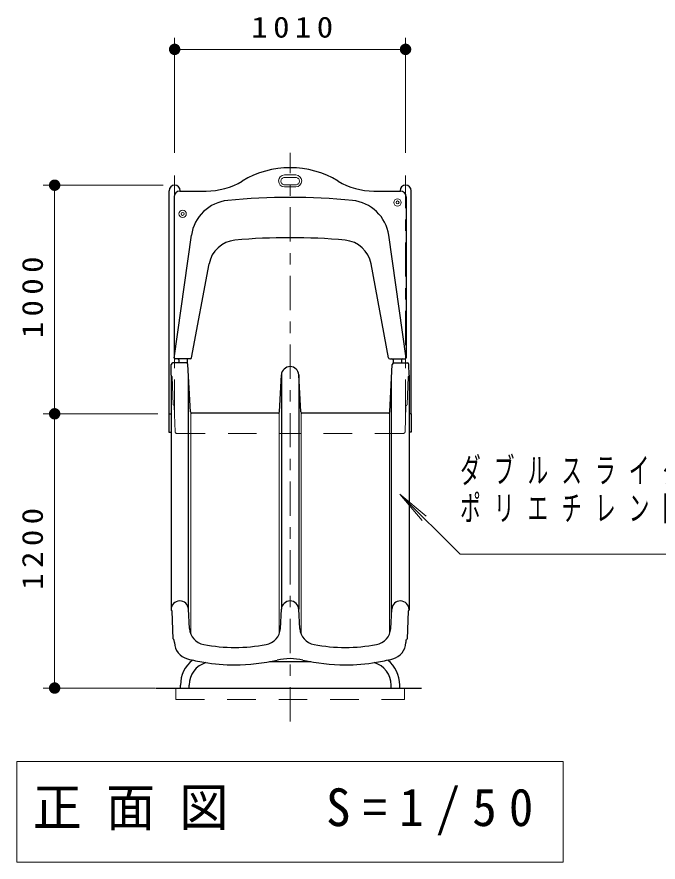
# Model space of a CAD drawing. Units: millimetres on the paper, scale 1:50. Extents: x -365 to 0, y 0 to 257.
# Drawn here: x -139.2 to -83.1, y 95.2 to 169.2 of the extents above; entities that cross this region are included whole.
import ezdxf

# ---------------------------------------------------------------- set-up
doc = ezdxf.new("R2010")
doc.units = ezdxf.units.MM
doc.linetypes.add('USER1', pattern=[4.5, 2.5, -2])
doc.linetypes.add('USER2', pattern=[6, 3, -1, 1, -1])
doc.layers.add('LY_1', color=7, linetype='Continuous', lineweight=13)
doc.styles.add('ＭＳ ゴシック', font='')
doc.styles.get('ＭＳ ゴシック').set_extended_font_data('MS Gothic')

# ---------------------------------------------------------------- blocks, each defined once
blk = doc.blocks.new('filled_dot')
at = {"color": 0, "linetype": 'Continuous', "lineweight": -2, "const_width": 1.25}
blk.add_lwpolyline([(-0.625, 0, 1), (0.625, 0, 1)], format="xyb", close=True, dxfattribs=at)

msp = doc.modelspace()

# ---------------------------------------------------------------- linework, layer by layer
at = {"layer": 'LY_1'}
for p, q in [((-125.411, 157.295), (-125.411, 167.34)), ((-125.411, 157.295), (-125.411, 167.34)), ((-105.211, 157.295), (-105.211, 167.34)), ((-105.211, 157.295), (-105.211, 167.34)), ((-125.411, 166.34), (-105.211, 166.34)), ((-125.411, 166.34), (-105.211, 166.34)), ((-114.816, 155.351), (-115.799, 155.351)), ((-126.411, 154.453), (-136.911, 154.453)), ((-126.411, 154.453), (-136.911, 154.453)), ((-135.911, 134.453), (-135.911, 154.453)), ((-135.911, 134.453), (-135.911, 154.453)), ((-114.816, 154.311), (-115.799, 154.311)), ((-126.911, 134.453), (-136.911, 134.453)), ((-126.897, 134.453), (-136.911, 134.453)), ((-126.897, 134.453), (-136.911, 134.453)), ((-135.911, 110.453), (-135.911, 134.453)), ((-123.993, 134.551), (-123.993, 115.155)), ((-116.282, 134.551), (-116.282, 115.155)), ((-114.341, 134.551), (-114.341, 115.155)), ((-106.63, 134.551), (-106.63, 115.155)), ((-105.7, 127.413), (-103.77, 125.116)), ((-105.7, 127.413), (-103.4, 125.486)), ((-100.436, 122.157), (-105.7, 127.413)), ((-100.436, 122.157), (-70.436, 122.157)), ((-127.116, 110.453), (-136.911, 110.453)), ((-139.211, 104.025), (-139.211, 95.225)), ((-91.411, 104.025), (-139.211, 104.025)), ((-91.411, 95.225), (-91.411, 104.025)), ((-139.211, 95.225), (-91.411, 95.225))]:
    msp.add_line(p, q, dxfattribs=at)
at = {"layer": 'LY_1', "linetype": 'USER2'}
for p, q in [((-115.311, 107.521), (-115.311, 157.295)), ((-125.411, 134.453), (-125.411, 155.295)), ((-105.211, 134.453), (-105.211, 155.295))]:
    msp.add_line(p, q, dxfattribs=at)
at = {"layer": 'LY_1', "lineweight": 25}
for p, q in [((-125.897, 134.453), (-125.897, 153.967)), ((-124.961, 153.943), (-122.65, 153.943)), ((-124.925, 153.927), (-124.925, 153.967)), ((-107.973, 153.943), (-105.661, 153.943)), ((-104.725, 134.453), (-104.725, 153.967)), ((-125.461, 153.443), (-125.461, 139.363)), ((-105.161, 153.443), (-105.161, 139.363)), ((-125.453, 139.323), (-123.943, 150.069)), ((-105.17, 139.323), (-106.68, 150.069)), ((-123.924, 139.345), (-122.399, 147.574)), ((-106.698, 139.345), (-108.224, 147.574)), ((-124.022, 139.263), (-125.361, 139.263)), ((-125.06, 139.164), (-125.057, 138.898)), ((-124.323, 139.164), (-124.327, 138.898)), ((-106.6, 139.263), (-105.261, 139.263)), ((-106.299, 139.164), (-106.295, 138.898)), ((-105.562, 139.164), (-105.566, 138.898)), ((-125.725, 137.818), (-125.709, 138.773)), ((-124.378, 138.898), (-125.582, 138.898)), ((-124.032, 134.636), (-124.251, 138.777)), ((-106.59, 134.636), (-106.372, 138.777)), ((-106.245, 138.898), (-105.041, 138.898)), ((-104.897, 137.818), (-104.914, 138.773)), ((-125.725, 137.818), (-125.725, 117.312)), ((-124.189, 117.099), (-124.189, 137.605)), ((-116.242, 134.636), (-116.072, 137.858)), ((-116.073, 137.831), (-116.073, 137.818)), ((-116.072, 137.858), (-116.072, 117.352)), ((-114.38, 134.636), (-114.55, 137.858)), ((-114.55, 137.858), (-114.55, 117.352)), ((-114.549, 137.831), (-114.549, 137.818)), ((-106.434, 117.099), (-106.434, 137.605)), ((-104.897, 137.818), (-104.897, 117.312)), ((-125.911, 134.453), (-125.911, 132.853)), ((-125.911, 134.453), (-125.725, 134.453)), ((-116.369, 134.516), (-123.905, 134.516)), ((-106.717, 134.516), (-114.253, 134.516)), ((-104.711, 134.453), (-104.897, 134.453)), ((-104.711, 134.453), (-104.711, 132.853)), ((-125.911, 132.853), (-125.725, 132.853)), ((-104.711, 132.853), (-104.897, 132.853)), ((-125.725, 117.325), (-125.725, 117.312)), ((-125.545, 114.772), (-125.629, 117.177)), ((-124.114, 115.675), (-124.202, 117.352)), ((-116.161, 115.675), (-116.072, 117.352)), ((-114.462, 115.675), (-114.55, 117.352)), ((-106.509, 115.675), (-106.42, 117.352)), ((-104.993, 117.177), (-105.077, 114.772)), ((-104.904, 117.275), (-104.957, 117.223)), ((-104.897, 117.325), (-104.897, 117.312)), ((-125.437, 114.432), (-125.444, 114.639)), ((-105.178, 114.639), (-105.186, 114.432)), ((-113.506, 112.76), (-117.116, 112.76)), ((-127.067, 110.453), (-103.805, 110.453)), ((-124.902, 110.453), (-124.902, 110.72)), ((-124.14, 110.453), (-124.14, 110.72)), ((-106.482, 110.453), (-106.482, 110.72)), ((-105.72, 110.453), (-105.72, 110.72))]:
    msp.add_line(p, q, dxfattribs=at)
at = {"layer": 'LY_1', "linetype": 'USER1', "lineweight": 25}
for p, q in [((-125.725, 137.831), (-125.725, 137.818)), ((-104.897, 137.831), (-104.897, 137.818))]:
    msp.add_line(p, q, dxfattribs=at)
at = {"layer": 'LY_1', "linetype": 'USER1'}
for p, q in [((-125.629, 137.684), (-125.545, 135.278)), ((-104.993, 137.684), (-105.077, 135.278)), ((-125.444, 135.145), (-125.364, 132.861)), ((-105.178, 135.145), (-105.258, 132.861)), ((-125.237, 132.738), (-115.311, 132.738)), ((-105.385, 132.738), (-115.311, 132.738)), ((-125.311, 110.453), (-125.311, 109.453)), ((-105.311, 110.453), (-105.311, 109.453)), ((-125.311, 109.453), (-105.311, 109.453))]:
    msp.add_line(p, q, dxfattribs=at)
at = {"layer": 'LY_1'}
msp.add_lwpolyline([(-114.816, 155.128), (-115.799, 155.128), (-115.858, 155.123), (-115.915, 155.107), (-115.968, 155.081), (-116.015, 155.045), (-116.054, 155.001), (-116.086, 154.951), (-116.107, 154.896), (-116.118, 154.838), (-116.118, 154.779), (-116.107, 154.721), (-116.086, 154.666), (-116.054, 154.616), (-116.015, 154.572), (-115.968, 154.537), (-115.915, 154.511), (-115.858, 154.494), (-115.799, 154.489), (-114.816, 154.489), (-114.758, 154.494), (-114.701, 154.511), (-114.648, 154.537), (-114.601, 154.572), (-114.561, 154.616), (-114.53, 154.666), (-114.509, 154.721), (-114.498, 154.779), (-114.498, 154.838), (-114.509, 154.896), (-114.53, 154.951), (-114.561, 155.001), (-114.601, 155.045), (-114.648, 155.081), (-114.701, 155.107), (-114.758, 155.123)], close=True, dxfattribs=at)
for centre, radius in [((-105.911, 152.943), 0.32), ((-105.911, 152.943), 0.13), ((-124.711, 151.943), 0.32), ((-124.711, 151.943), 0.13)]:
    msp.add_circle(centre, radius, dxfattribs=at)
at = {"layer": 'LY_1', "lineweight": 25}
for centre, radius, start, end in [((-115.311, 147.863), 8.12, 58.88315, 121.0697), ((-122.65, 160.043), 6.1, 270, 301.0697), ((-107.997, 159.954), 6.011, 238.7575, 270.23577), ((-125.411, 153.967), 0.486, 0, 180), ((-124.961, 153.443), 0.5, 90, 180), ((-105.211, 153.967), 0.486, 0, 180), ((-105.661, 153.443), 0.5, 0, 90), ((-120.417, 149.573), 3.56, 95.60051, 172), ((-115.311, 97.503), 55.88, 84.39949, 95.60051), ((-110.205, 149.573), 3.56, 8, 84.39949), ((-119.901, 147.111), 2.54, 95.28653, 169.5), ((-115.311, 97.503), 52.36, 90, 95.28653), ((-115.311, 97.503), 52.36, 84.71347, 90), ((-110.721, 147.111), 2.54, 10.5, 84.71347), ((-125.361, 139.363), 0.1, 180, 270), ((-125.16, 139.163), 0.1, 0.81428, 90), ((-124.223, 139.163), 0.1, 90, 179.18572), ((-124.022, 139.363), 0.1, 270, 349.5), ((-106.6, 139.363), 0.1, 190.5, 270), ((-106.399, 139.163), 0.1, 0.81428, 90), ((-105.462, 139.163), 0.1, 90, 179.18572), ((-105.261, 139.363), 0.1, 270, 0), ((-125.582, 138.771), 0.127, 90, 179), ((-124.378, 138.771), 0.127, 3.02029, 90), ((-115.311, 137.818), 0.762, 90, 176.97971), ((-115.311, 137.818), 0.762, 3.02029, 90), ((-106.245, 138.771), 0.127, 90, 176.97971), ((-105.041, 138.771), 0.127, 1, 90), ((-123.905, 134.643), 0.127, 183.02029, 270), ((-116.369, 134.643), 0.127, 270, 356.97971), ((-114.253, 134.643), 0.127, 183.02029, 270), ((-106.717, 134.643), 0.127, 270, 356.97971), ((-124.963, 117.312), 0.762, 3.02029, 179), ((-115.311, 117.312), 0.762, 90, 176.97971), ((-115.311, 117.312), 0.762, 1, 90), ((-105.659, 117.312), 0.762, 1, 176.97971), ((-125.629, 117.312), 0.0965, 180, 250.53716), ((-125.677, 117.176), 0.0478, 2, 70.53716), ((-104.946, 117.176), 0.0478, 109.46284, 178), ((-104.994, 117.312), 0.0965, 289.46284, 0), ((-122.592, 115.755), 1.524, 183.02029, 259.69049), ((-117.683, 115.755), 1.524, 280.30951, 356.97971), ((-112.94, 115.755), 1.524, 183.02029, 259.69049), ((-108.031, 115.755), 1.524, 280.30951, 356.97971), ((-125.449, 114.775), 0.0965, 181.99968, 252.67137), ((-125.492, 114.637), 0.0478, 2, 72.67137), ((-105.131, 114.637), 0.0478, 107.32863, 178), ((-105.174, 114.775), 0.0965, 287.32863, 358.00032), ((-123.914, 114.485), 1.524, 182, 255.65284), ((-120.137, 129.25), 15.24, 259.69049, 270), ((-120.137, 129.25), 15.24, 270, 280.30951), ((-110.485, 129.25), 15.24, 259.69049, 270), ((-110.485, 129.25), 15.24, 270, 280.30951), ((-106.709, 114.485), 1.524, 284.34716, 358), ((-122.1, 110.72), 2.802, 128.81173, 180), ((-120.137, 129.25), 16.764, 255.65284, 260.64848), ((-122.1, 110.72), 2.04, 106.2713, 180), ((-120.137, 129.25), 16.764, 260.64848, 270), ((-120.137, 129.25), 16.764, 270, 282.76368), ((-115.311, 107.946), 5.08, 90, 102.76368), ((-115.311, 107.946), 5.08, 77.23632, 90), ((-110.485, 129.25), 16.764, 257.23632, 270), ((-110.485, 129.25), 16.764, 270, 279.35152), ((-108.522, 110.72), 2.04, 0, 73.7287), ((-110.485, 129.25), 16.764, 279.35152, 284.34716), ((-108.522, 110.72), 2.802, 0, 51.18827)]:
    msp.add_arc(centre, radius, start, end, dxfattribs=at)
at = {"layer": 'LY_1'}
for centre, start, end in [((-115.799, 154.831), 90, 270), ((-114.816, 154.831), 270, 90)]:
    msp.add_arc(centre, 0.52, start, end, dxfattribs=at)
at = {"layer": 'LY_1', "linetype": 'USER1'}
for centre, radius, start, end in [((-125.629, 137.818), 0.0965, 180, 250.53716), ((-125.677, 137.682), 0.0478, 2, 70.53716), ((-104.946, 137.682), 0.0478, 109.46284, 178), ((-104.994, 137.818), 0.0965, 289.46284, 0), ((-125.449, 135.281), 0.0965, 181.99968, 252.67154), ((-125.492, 135.144), 0.0478, 2, 72.67154), ((-105.131, 135.144), 0.0478, 107.32863, 178), ((-105.174, 135.281), 0.0965, 287.32863, 358.00032), ((-125.237, 132.865), 0.127, 182, 270), ((-105.385, 132.865), 0.127, 270, 358)]:
    msp.add_arc(centre, radius, start, end, dxfattribs=at)

# ---------------------------------------------------------------- block references
at = {"layer": 'LY_1', "xscale": 0.4, "yscale": 0.4}
msp.add_blockref('filled_dot', (-125.411, 166.34), dxfattribs=at)
msp.add_blockref('filled_dot', (-125.411, 166.34), dxfattribs=at)
for p, rotation in [((-105.211, 166.34), 180), ((-105.211, 166.34), 180), ((-135.911, 154.453), 270), ((-135.911, 154.453), 270), ((-135.911, 134.453), 270), ((-135.911, 134.453), 90), ((-135.911, 134.453), 90), ((-135.911, 110.453), 90)]:
    msp.add_blockref('filled_dot', p, dxfattribs=dict(at, rotation=rotation))

# ---------------------------------------------------------------- texts
at = {"layer": 'LY_1', "style": 'ＭＳ ゴシック'}
for s, insert, char_height, attachment_point in [('\\T1.33;\\W1.15;1010', (-114.888, 167.34), 1.833, 8), ('\\T1.33;\\W1.15;1010', (-114.888, 167.34), 1.833, 8), ('\\T1.64;\\W0.6;ダブルスライダー：', (-100.436, 130.607), 2.199, 1), ('\\T1.64;\\W0.6;ポリエチレン回転成形', (-100.436, 127.307), 2.199, 1), ('\\T1.5;\\W0.95;正面図\u3000S=1/50', (-137.811, 99.625), 3.299, 4)]:
    msp.add_mtext(s, dxfattribs=dict(at, insert=insert, char_height=char_height, attachment_point=attachment_point))
at = {"layer": 'LY_1', "char_height": 1.833, "attachment_point": 8, "rotation": 90, "style": 'ＭＳ ゴシック'}
for s, insert in [('\\T1.33;\\W1.15;1000', (-136.911, 144.874)), ('\\T1.33;\\W1.15;1000', (-136.911, 144.874)), ('\\T1.33;\\W1.15;1200', (-136.911, 122.874))]:
    msp.add_mtext(s, dxfattribs=dict(at, insert=insert))

doc.saveas('drawing.dxf')
